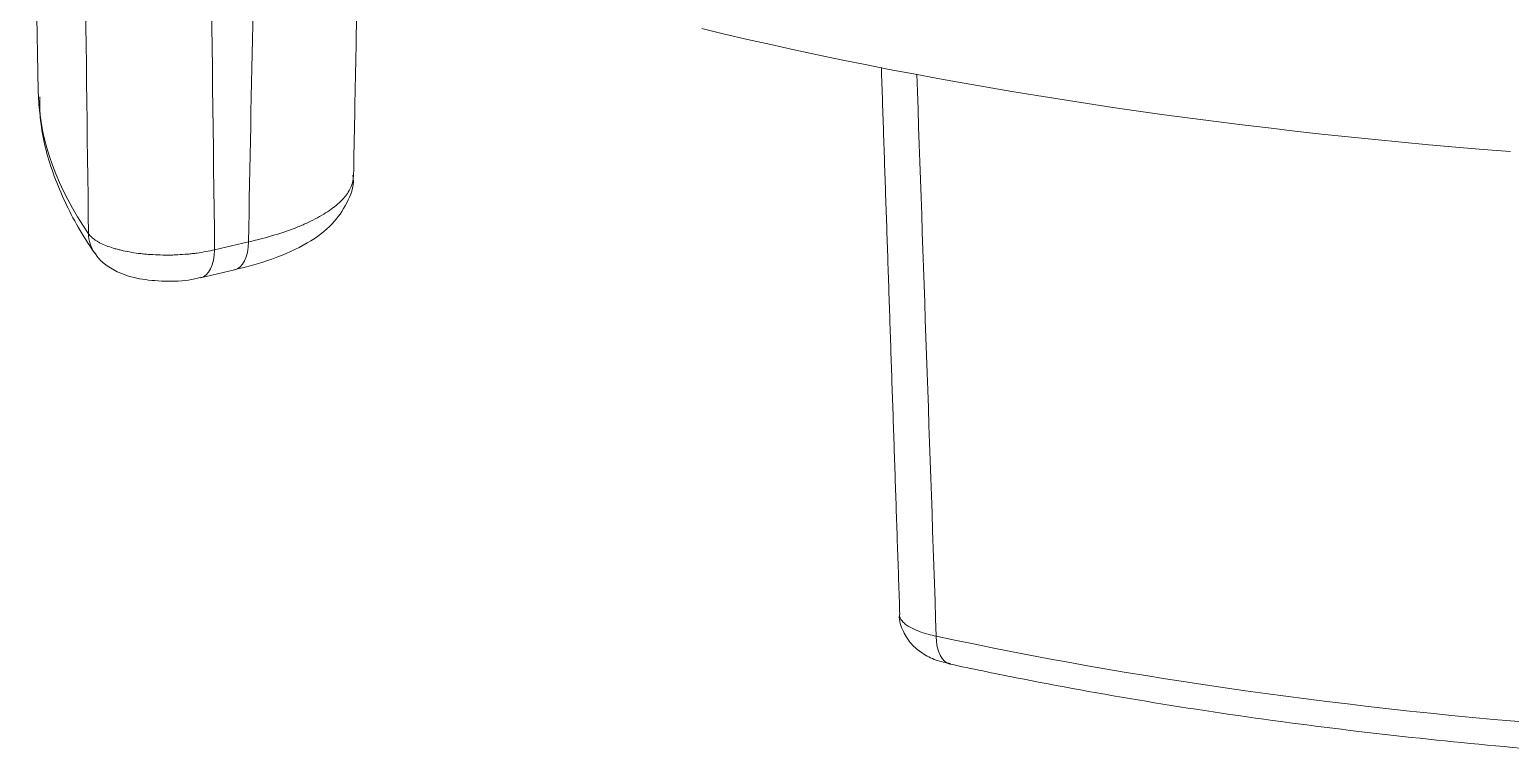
# Model space of a CAD drawing. Header units: millimetres. Extents: x 645 to 1239, y -1145 to -725.
# Drawn here: x 1121.53 to 1139.68, y -1000.07 to -991.21 of the extents above; entities that cross this region are included whole.
import ezdxf

# ---------------------------------------------------------------- set-up
doc = ezdxf.new("R2010")
doc.units = ezdxf.units.MM
doc.header["$LTSCALE"] = 0.1
doc.linetypes.add('HIDDEN2', pattern=[4.7625, 3.175, -1.5875])
doc.layers.add('1', color=4, linetype='HIDDEN2')

msp = doc.modelspace()

# ---------------------------------------------------------------- linework, layer by layer
at = {"layer": '1', "color": 7, "linetype": 'Continuous', "lineweight": 18}
for p, q in [((1121.532, -986.458), (1121.637, -991.957)), ((1123.626, -994.248), (1124.041, -994.153)), ((1132.811, -998.983), (1132.817, -998.984))]:
    msp.add_line(p, q, dxfattribs=at)
at = {"layer": '1', "color": 1, "linetype": 'Continuous', "lineweight": 13}
msp.add_line((1123.799, -993.905), (1124.214, -993.809), dxfattribs=at)
at = {"layer": '1', "color": 7, "linetype": 'Continuous', "lineweight": 18}
for centre, major_axis, start_param, end_param in [((1145.983, -983.863), (27.43, 0.018), 4.079753, 4.480235), ((1145.988, -991.892), (-24.351, -0.016), 0.006122, 0.01372)]:
    msp.add_ellipse(centre, major_axis=major_axis, ratio=0.330963, start_param=start_param, end_param=end_param, dxfattribs=at)
at = {"layer": '1', "color": 1, "linetype": 'Continuous', "lineweight": 13}
for centre, major_axis, ratio, start_param, end_param in [((1145.988, -991.892), (-24.351, -0.016), 0.330963, 0.01372, 0.225345), ((1122.741, -993.663), (0.411, 0.285), 0.919786, 2.591806, 3.137102), ((1123.928, -993.665), (-0.113, 0.487), 0.539001, 3.141604, 4.291126), ((1123.513, -993.761), (-0.113, 0.487), 0.539001, 3.131701, 4.291126), ((1132.916, -998.495), (-0.106, -0.489), 0.517321, 5.126928, 6.283125), ((1145.988, -991.892), (-24.351, -0.016), 0.330963, 0.990567, 1.343938)]:
    msp.add_ellipse(centre, major_axis=major_axis, ratio=ratio, start_param=start_param, end_param=end_param, dxfattribs=at)
at = {"layer": '1', "color": 7, "linetype": 'Continuous', "lineweight": 18}
for points in [[(1125.501, -993.001), (1125.73, -981.23)], [(1131.969, -991.671), (1132.195, -998.374)]]:
    msp.add_open_spline(points, degree=1, dxfattribs=at)
at = {"layer": '1', "color": 1, "linetype": 'Continuous', "lineweight": 13}
for points, knots in [([(1124.214, -993.809), (1124.25, -991.918), (1124.287, -990.026), (1124.363, -986.103), (1124.402, -984.071), (1124.441, -982.039)], [0, 0, 0, 0, 0.482176, 0.482176, 1, 1, 1, 1]), ([(1124.214, -993.809), (1124.328, -993.783), (1124.435, -993.755), (1124.636, -993.693), (1124.73, -993.661), (1124.839, -993.617), (1124.861, -993.608), (1124.903, -993.59), (1124.924, -993.58), (1124.984, -993.552), (1125.022, -993.533), (1125.13, -993.475), (1125.193, -993.435), (1125.275, -993.372), (1125.314, -993.341), (1125.347, -993.308), (1125.368, -993.286), (1125.378, -993.275), (1125.425, -993.22), (1125.453, -993.175), (1125.489, -993.087), (1125.499, -993.043), (1125.499, -992.999)], [0, 0, 0, 0, 0.143681, 0.143681, 0.287361, 0.287361, 0.323282, 0.323282, 0.359202, 0.359202, 0.431042, 0.431042, 0.574723, 0.574723, 0.646563, 0.682483, 0.682483, 0.718403, 0.718403, 0.862084, 0.862084, 1, 1, 1, 1]), ([(1122.253, -993.708), (1122.263, -993.722), (1122.286, -993.749), (1122.318, -993.774), (1122.345, -993.793), (1122.355, -993.799), (1122.376, -993.811), (1122.387, -993.817), (1122.421, -993.834), (1122.47, -993.856), (1122.527, -993.876), (1122.572, -993.89), (1122.588, -993.894), (1122.62, -993.903), (1122.636, -993.907), (1122.686, -993.919), (1122.755, -993.933), (1122.829, -993.944), (1122.886, -993.952), (1122.905, -993.954), (1122.944, -993.958), (1122.964, -993.96), (1123.023, -993.964), (1123.103, -993.969), (1123.184, -993.97), (1123.245, -993.97), (1123.266, -993.97), (1123.307, -993.969), (1123.327, -993.968), (1123.387, -993.965), (1123.427, -993.962), (1123.486, -993.957), (1123.506, -993.955), (1123.545, -993.951), (1123.564, -993.948), (1123.621, -993.94), (1123.696, -993.928), (1123.765, -993.913), (1123.799, -993.905)], [0, 0, 0, 0, 0.0625, 0.125, 0.125, 0.15625, 0.15625, 0.1875, 0.1875, 0.25, 0.3125, 0.3125, 0.34375, 0.34375, 0.375, 0.375, 0.4375, 0.5, 0.5, 0.53125, 0.53125, 0.5625, 0.5625, 0.625, 0.6875, 0.6875, 0.71875, 0.71875, 0.75, 0.75, 0.8125, 0.8125, 0.84375, 0.84375, 0.875, 0.875, 0.9375, 1, 1, 1, 1]), ([(1132.191, -998.374), (1132.191, -998.375), (1132.191, -998.375), (1132.191, -998.39), (1132.198, -998.416), (1132.213, -998.442), (1132.229, -998.462), (1132.235, -998.468), (1132.248, -998.481), (1132.255, -998.487), (1132.277, -998.506), (1132.312, -998.529), (1132.355, -998.551), (1132.391, -998.567), (1132.404, -998.573), (1132.43, -998.583), (1132.443, -998.587), (1132.484, -998.602), (1132.543, -998.619), (1132.608, -998.634), (1132.642, -998.641)], [0, 0, 0, 0, 0.006704, 0.006704, 0.130866, 0.255028, 0.255028, 0.317109, 0.317109, 0.37919, 0.37919, 0.503352, 0.627514, 0.627514, 0.689595, 0.689595, 0.751676, 0.751676, 0.875838, 1, 1, 1, 1])]:
    msp.add_open_spline(points, degree=3, knots=knots, dxfattribs=at)
for points in [[(1123.699, -985.958), (1123.732, -988.607), (1123.766, -991.256), (1123.799, -993.905)], [(1122.253, -993.708), (1122.223, -991.243), (1122.192, -988.778), (1122.162, -986.313)], [(1132.404, -991.752), (1132.483, -994.048), (1132.563, -996.345), (1132.642, -998.641)]]:
    msp.add_open_spline(points, degree=3, dxfattribs=at)
at = {"layer": '1', "color": 7, "linetype": 'Continuous', "lineweight": 18}
for points, knots in [([(1121.656, -992.029), (1121.653, -992.141), (1121.667, -992.469), (1121.817, -993.009), (1122.06, -993.534), (1122.257, -993.843), (1122.33, -993.948)], [0, 0, 0, 0, 0.169021, 0.49614, 0.826589, 1, 1, 1, 1]), ([(1124.037, -994.151), (1124.204, -994.114), (1124.532, -994.021), (1124.932, -993.84), (1125.236, -993.617), (1125.425, -993.348), (1125.513, -993.121), (1125.494, -993.004), (1125.491, -992.989)], [0, 0, 0, 0, 0.208123, 0.441976, 0.649308, 0.818158, 0.975873, 1, 1, 1, 1]), ([(1122.333, -993.942), (1122.341, -993.958), (1122.379, -994.024), (1122.489, -994.113), (1122.669, -994.211), (1122.914, -994.275), (1123.23, -994.297), (1123.481, -994.287), (1123.6, -994.25), (1123.622, -994.243)], [0, 0, 0, 0, 0.037486, 0.161371, 0.305795, 0.509143, 0.722626, 0.948008, 1, 1, 1, 1]), ([(1132.192, -998.374), (1132.192, -998.377), (1132.181, -998.449), (1132.231, -998.583), (1132.33, -998.742), (1132.473, -998.859), (1132.63, -998.938), (1132.756, -998.967), (1132.818, -998.975)], [0, 0, 0, 0, 0.00928, 0.222705, 0.408179, 0.593373, 0.808217, 1, 1, 1, 1]), ([(1132.811, -998.983), (1133.078, -999.041), (1133.861, -999.203), (1135.204, -999.447), (1136.859, -999.695), (1138.534, -999.897), (1139.738, -1000.011), (1140.365, -1000.061), (1140.437, -1000.066)], [0, 0, 0, 0, 0.114426, 0.332243, 0.549936, 0.767491, 0.973468, 1, 1, 1, 1])]:
    msp.add_open_spline(points, degree=3, knots=knots, dxfattribs=at)

doc.saveas('drawing.dxf')
